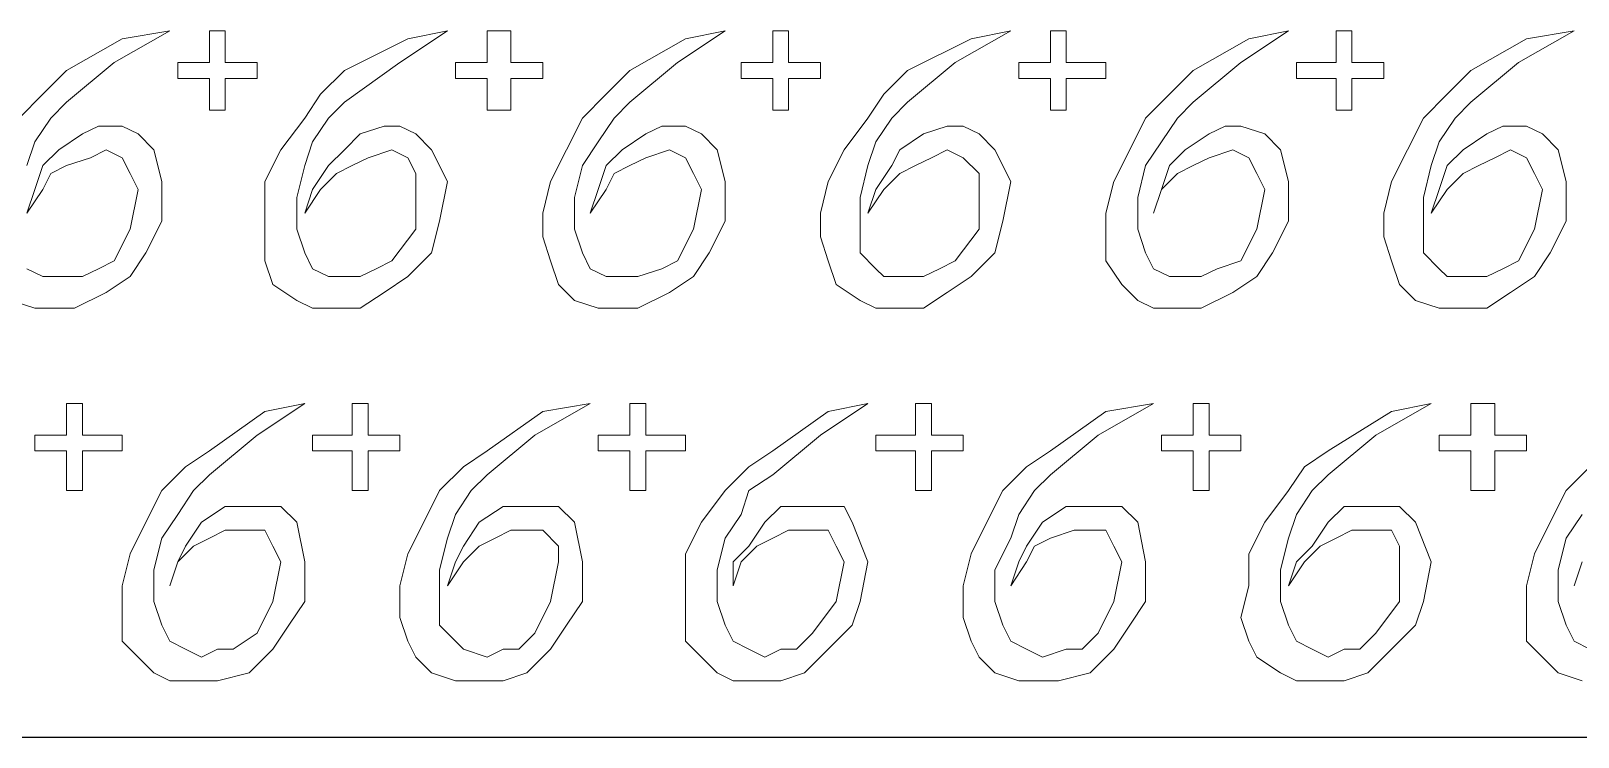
# Model space of a CAD drawing. Extents: x -66030 to 95157, y -13132 to 45879.
# Drawn here: x -6570 to -5809, y 24423 to 24771 of the extents above; entities that cross this region are included whole.
import ezdxf

# ---------------------------------------------------------------- set-up
doc = ezdxf.new("R2010")
doc.units = 0
doc.header["$LTSCALE"] = 100
doc.header["$MEASUREMENT"] = 0
doc.layers.get('0').update_dxf_attribs({"linetype": 'CONTINUOUS'})
doc.layers.add('3', color=11, linetype='CONTINUOUS')

msp = doc.modelspace()

# ---------------------------------------------------------------- linework, layer by layer
at = {"lineweight": 0}
for points in [[(-6572.38, 24704.21), (-6568.48, 24715.92), (-6560.66, 24727.64), (-6552.85, 24735.45), (-6529.42, 24754.98), (-6502.07, 24770.61), (-6525.51, 24766.7), (-6552.85, 24751.08), (-6564.57, 24739.36), (-6576.29, 24727.64)], [(-6580.19, 24637.81), (-6568.48, 24633.9), (-6556.76, 24633.9), (-6548.95, 24633.9), (-6533.32, 24641.71), (-6521.6, 24649.52), (-6513.79, 24661.24), (-6505.98, 24676.87), (-6505.98, 24696.4), (-6509.89, 24712.02), (-6517.7, 24719.83), (-6525.51, 24723.74), (-6537.23, 24723.74), (-6545.04, 24719.83), (-6556.76, 24712.02), (-6564.57, 24704.21), (-6568.48, 24692.49), (-6572.38, 24680.77)], [(-6572.38, 24680.77), (-6564.57, 24692.49), (-6560.66, 24700.3), (-6552.85, 24704.21), (-6541.13, 24708.11), (-6533.32, 24712.02), (-6525.51, 24708.11), (-6521.6, 24700.3), (-6517.7, 24692.49), (-6521.6, 24672.96), (-6529.42, 24657.34), (-6537.23, 24653.43), (-6545.04, 24649.52), (-6556.76, 24649.52), (-6564.57, 24649.52), (-6572.38, 24653.43)], [(-5802.91, 24555.78), (-5814.62, 24544.06), (-5822.44, 24528.44), (-5830.25, 24512.81), (-5834.15, 24497.19), (-5834.15, 24481.57), (-5834.15, 24469.85), (-5826.34, 24462.04), (-5818.53, 24454.23), (-5806.81, 24450.32)], [(-5802.91, 24465.94), (-5810.72, 24469.85), (-5814.62, 24477.66), (-5818.53, 24489.38), (-5818.53, 24505), (-5814.62, 24520.63), (-5806.81, 24532.34)], [(-5806.81, 24508.91), (-5810.72, 24497.19), (-5810.72, 24497.19), (-5806.81, 24508.91)]]:
    msp.add_lwpolyline(points, dxfattribs=at)
for points in [[(-6498.17, 24754.98), (-6490.36, 24754.98), (-6482.54, 24754.98), (-6482.54, 24762.8), (-6482.54, 24770.61), (-6478.64, 24770.61), (-6474.73, 24770.61), (-6474.73, 24762.8), (-6474.73, 24754.98), (-6466.92, 24754.98), (-6459.11, 24754.98), (-6459.11, 24751.08), (-6459.11, 24747.17), (-6466.92, 24747.17), (-6474.73, 24747.17), (-6474.73, 24739.36), (-6474.73, 24731.55), (-6478.64, 24731.55), (-6482.54, 24731.55), (-6482.54, 24739.36), (-6482.54, 24747.17), (-6490.36, 24747.17), (-6498.17, 24747.17), (-6498.17, 24751.08), (-6498.17, 24754.98)], [(-6435.67, 24680.77), (-6427.86, 24692.49), (-6420.05, 24700.3), (-6412.24, 24704.21), (-6404.43, 24708.11), (-6392.71, 24712.02), (-6384.9, 24708.11), (-6380.99, 24700.3), (-6380.99, 24692.49), (-6380.99, 24672.96), (-6392.71, 24657.34), (-6400.52, 24653.43), (-6408.33, 24649.52), (-6416.14, 24649.52), (-6423.96, 24649.52), (-6431.77, 24653.43), (-6435.67, 24661.24), (-6439.58, 24672.96), (-6439.58, 24688.58), (-6435.67, 24704.21), (-6431.77, 24715.92), (-6423.96, 24727.64), (-6416.14, 24735.45), (-6388.8, 24754.98), (-6365.37, 24770.61), (-6384.9, 24766.7), (-6416.14, 24751.08), (-6427.86, 24739.36), (-6435.67, 24727.64), (-6447.39, 24712.02), (-6455.2, 24696.4), (-6455.2, 24680.77), (-6455.2, 24669.05), (-6455.2, 24657.34), (-6451.3, 24645.62), (-6439.58, 24637.81), (-6431.77, 24633.9), (-6420.05, 24633.9), (-6408.33, 24633.9), (-6396.61, 24641.71), (-6384.9, 24649.52), (-6373.18, 24661.24), (-6369.27, 24676.87), (-6365.37, 24696.4), (-6373.18, 24712.02), (-6380.99, 24719.83), (-6388.8, 24723.74), (-6396.61, 24723.74), (-6408.33, 24719.83), (-6416.14, 24712.02), (-6423.96, 24704.21), (-6431.77, 24692.49), (-6435.67, 24680.77)], [(-6361.46, 24754.98), (-6353.65, 24754.98), (-6345.84, 24754.98), (-6345.84, 24762.8), (-6345.84, 24770.61), (-6338.02, 24770.61), (-6334.12, 24770.61), (-6334.12, 24762.8), (-6334.12, 24754.98), (-6326.31, 24754.98), (-6318.49, 24754.98), (-6318.49, 24751.08), (-6318.49, 24747.17), (-6326.31, 24747.17), (-6334.12, 24747.17), (-6334.12, 24739.36), (-6334.12, 24731.55), (-6338.02, 24731.55), (-6345.84, 24731.55), (-6345.84, 24739.36), (-6345.84, 24747.17), (-6353.65, 24747.17), (-6361.46, 24747.17), (-6361.46, 24751.08), (-6361.46, 24754.98)], [(-6295.06, 24680.77), (-6287.25, 24692.49), (-6283.34, 24700.3), (-6275.53, 24704.21), (-6267.72, 24708.11), (-6256, 24712.02), (-6248.19, 24708.11), (-6244.28, 24700.3), (-6240.37, 24692.49), (-6244.28, 24672.96), (-6252.09, 24657.34), (-6259.9, 24653.43), (-6271.62, 24649.52), (-6279.43, 24649.52), (-6287.25, 24649.52), (-6295.06, 24653.43), (-6298.96, 24661.24), (-6302.87, 24672.96), (-6302.87, 24688.58), (-6298.96, 24704.21), (-6291.15, 24715.92), (-6283.34, 24727.64), (-6275.53, 24735.45), (-6252.09, 24754.98), (-6228.66, 24770.61), (-6248.19, 24766.7), (-6275.53, 24751.08), (-6287.25, 24739.36), (-6298.96, 24727.64), (-6306.78, 24712.02), (-6314.59, 24696.4), (-6318.49, 24680.77), (-6318.49, 24669.05), (-6314.59, 24657.34), (-6310.68, 24645.62), (-6302.87, 24637.81), (-6291.15, 24633.9), (-6283.34, 24633.9), (-6271.62, 24633.9), (-6256, 24641.71), (-6244.28, 24649.52), (-6236.47, 24661.24), (-6228.66, 24676.87), (-6228.66, 24696.4), (-6232.56, 24712.02), (-6240.37, 24719.83), (-6248.19, 24723.74), (-6259.9, 24723.74), (-6267.72, 24719.83), (-6279.43, 24712.02), (-6287.25, 24704.21), (-6291.15, 24692.49), (-6295.06, 24680.77)], [(-6220.85, 24754.98), (-6213.03, 24754.98), (-6205.22, 24754.98), (-6205.22, 24762.8), (-6205.22, 24770.61), (-6201.32, 24770.61), (-6197.41, 24770.61), (-6197.41, 24762.8), (-6197.41, 24754.98), (-6189.6, 24754.98), (-6181.79, 24754.98), (-6181.79, 24751.08), (-6181.79, 24747.17), (-6189.6, 24747.17), (-6197.41, 24747.17), (-6197.41, 24739.36), (-6197.41, 24731.55), (-6201.32, 24731.55), (-6205.22, 24731.55), (-6205.22, 24739.36), (-6205.22, 24747.17), (-6213.03, 24747.17), (-6220.85, 24747.17), (-6220.85, 24751.08), (-6220.85, 24754.98)], [(-6158.35, 24680.77), (-6150.54, 24692.49), (-6142.73, 24700.3), (-6134.91, 24704.21), (-6127.1, 24708.11), (-6119.29, 24712.02), (-6111.48, 24708.11), (-6103.67, 24700.3), (-6103.67, 24692.49), (-6103.67, 24672.96), (-6115.38, 24657.34), (-6123.2, 24653.43), (-6131.01, 24649.52), (-6138.82, 24649.52), (-6150.54, 24649.52), (-6154.44, 24653.43), (-6162.26, 24661.24), (-6162.26, 24672.96), (-6162.26, 24688.58), (-6158.35, 24704.21), (-6154.44, 24715.92), (-6146.63, 24727.64), (-6138.82, 24735.45), (-6115.38, 24754.98), (-6088.04, 24770.61), (-6107.57, 24766.7), (-6138.82, 24751.08), (-6150.54, 24739.36), (-6158.35, 24727.64), (-6170.07, 24712.02), (-6177.88, 24696.4), (-6181.79, 24680.77), (-6181.79, 24669.05), (-6177.88, 24657.34), (-6173.97, 24645.62), (-6162.26, 24637.81), (-6154.44, 24633.9), (-6142.73, 24633.9), (-6131.01, 24633.9), (-6119.29, 24641.71), (-6107.57, 24649.52), (-6095.85, 24661.24), (-6091.95, 24676.87), (-6088.04, 24696.4), (-6095.85, 24712.02), (-6103.67, 24719.83), (-6111.48, 24723.74), (-6119.29, 24723.74), (-6131.01, 24719.83), (-6142.73, 24712.02), (-6146.63, 24704.21), (-6154.44, 24692.49), (-6158.35, 24680.77)], [(-6084.14, 24754.98), (-6076.32, 24754.98), (-6068.51, 24754.98), (-6068.51, 24762.8), (-6068.51, 24770.61), (-6064.61, 24770.61), (-6060.7, 24770.61), (-6060.7, 24762.8), (-6060.7, 24754.98), (-6048.98, 24754.98), (-6041.17, 24754.98), (-6041.17, 24751.08), (-6041.17, 24747.17), (-6048.98, 24747.17), (-6060.7, 24747.17), (-6060.7, 24739.36), (-6060.7, 24731.55), (-6064.61, 24731.55), (-6068.51, 24731.55), (-6068.51, 24739.36), (-6068.51, 24747.17), (-6076.32, 24747.17), (-6084.14, 24747.17), (-6084.14, 24751.08), (-6084.14, 24754.98)], [(-6017.73, 24680.77), (-6013.83, 24692.49), (-6006.02, 24700.3), (-5998.2, 24704.21), (-5990.39, 24708.11), (-5978.68, 24712.02), (-5970.86, 24708.11), (-5966.96, 24700.3), (-5963.05, 24692.49), (-5966.96, 24672.96), (-5974.77, 24657.34), (-5986.49, 24653.43), (-5994.3, 24649.52), (-6002.11, 24649.52), (-6009.92, 24649.52), (-6017.73, 24653.43), (-6021.64, 24661.24), (-6025.55, 24672.96), (-6025.55, 24688.58), (-6021.64, 24704.21), (-6013.83, 24715.92), (-6006.02, 24727.64), (-5998.2, 24735.45), (-5974.77, 24754.98), (-5951.33, 24770.61), (-5970.86, 24766.7), (-5998.2, 24751.08), (-6009.92, 24739.36), (-6021.64, 24727.64), (-6029.45, 24712.02), (-6037.26, 24696.4), (-6041.17, 24680.77), (-6041.17, 24669.05), (-6041.17, 24657.34), (-6033.36, 24645.62), (-6025.55, 24637.81), (-6017.73, 24633.9), (-6006.02, 24633.9), (-5994.3, 24633.9), (-5978.68, 24641.71), (-5966.96, 24649.52), (-5959.15, 24661.24), (-5951.33, 24676.87), (-5951.33, 24696.4), (-5955.24, 24712.02), (-5963.05, 24719.83), (-5974.77, 24723.74), (-5982.58, 24723.74), (-5990.39, 24719.83), (-6002.11, 24712.02), (-6009.92, 24704.21), (-6013.83, 24692.49), (-6017.73, 24680.77)], [(-5947.43, 24754.98), (-5935.71, 24754.98), (-5927.9, 24754.98), (-5927.9, 24762.8), (-5927.9, 24770.61), (-5923.99, 24770.61), (-5920.09, 24770.61), (-5920.09, 24762.8), (-5920.09, 24754.98), (-5912.27, 24754.98), (-5904.46, 24754.98), (-5904.46, 24751.08), (-5904.46, 24747.17), (-5912.27, 24747.17), (-5920.09, 24747.17), (-5920.09, 24739.36), (-5920.09, 24731.55), (-5923.99, 24731.55), (-5927.9, 24731.55), (-5927.9, 24739.36), (-5927.9, 24747.17), (-5935.71, 24747.17), (-5947.43, 24747.17), (-5947.43, 24751.08), (-5947.43, 24754.98)], [(-5881.03, 24680.77), (-5873.21, 24692.49), (-5865.4, 24700.3), (-5857.59, 24704.21), (-5849.78, 24708.11), (-5841.97, 24712.02), (-5834.15, 24708.11), (-5830.25, 24700.3), (-5826.34, 24692.49), (-5830.25, 24672.96), (-5838.06, 24657.34), (-5845.87, 24653.43), (-5853.68, 24649.52), (-5861.5, 24649.52), (-5873.21, 24649.52), (-5877.12, 24653.43), (-5884.93, 24661.24), (-5884.93, 24672.96), (-5884.93, 24688.58), (-5881.03, 24704.21), (-5877.12, 24715.92), (-5869.31, 24727.64), (-5861.5, 24735.45), (-5838.06, 24754.98), (-5810.72, 24770.61), (-5834.15, 24766.7), (-5861.5, 24751.08), (-5873.21, 24739.36), (-5884.93, 24727.64), (-5892.74, 24712.02), (-5900.56, 24696.4), (-5904.46, 24680.77), (-5904.46, 24669.05), (-5900.56, 24657.34), (-5896.65, 24645.62), (-5888.84, 24637.81), (-5877.12, 24633.9), (-5865.4, 24633.9), (-5853.68, 24633.9), (-5841.97, 24641.71), (-5830.25, 24649.52), (-5822.44, 24661.24), (-5814.62, 24676.87), (-5814.62, 24696.4), (-5818.53, 24712.02), (-5826.34, 24719.83), (-5834.15, 24723.74), (-5845.87, 24723.74), (-5853.68, 24719.83), (-5865.4, 24712.02), (-5873.21, 24704.21), (-5877.12, 24692.49), (-5881.03, 24680.77)], [(-6568.48, 24571.4), (-6560.66, 24571.4), (-6552.85, 24571.4), (-6552.85, 24579.22), (-6552.85, 24587.03), (-6548.95, 24587.03), (-6545.04, 24587.03), (-6545.04, 24579.22), (-6545.04, 24571.4), (-6533.32, 24571.4), (-6525.51, 24571.4), (-6525.51, 24567.5), (-6525.51, 24563.59), (-6533.32, 24563.59), (-6545.04, 24563.59), (-6545.04, 24551.87), (-6545.04, 24544.06), (-6548.95, 24544.06), (-6552.85, 24544.06), (-6552.85, 24551.87), (-6552.85, 24563.59), (-6560.66, 24563.59), (-6568.48, 24563.59), (-6568.48, 24567.5), (-6568.48, 24571.4)], [(-6502.07, 24497.19), (-6498.17, 24508.91), (-6490.36, 24516.72), (-6482.54, 24520.63), (-6474.73, 24524.53), (-6463.02, 24524.53), (-6455.2, 24524.53), (-6451.3, 24516.72), (-6447.39, 24508.91), (-6451.3, 24489.38), (-6459.11, 24473.75), (-6470.83, 24465.94), (-6478.64, 24465.94), (-6486.45, 24462.04), (-6494.26, 24465.94), (-6502.07, 24469.85), (-6505.98, 24477.66), (-6509.89, 24489.38), (-6509.89, 24505), (-6505.98, 24520.63), (-6498.17, 24532.34), (-6490.36, 24544.06), (-6482.54, 24551.87), (-6459.11, 24571.4), (-6435.67, 24587.03), (-6455.2, 24583.12), (-6482.54, 24563.59), (-6494.26, 24555.78), (-6505.98, 24544.06), (-6513.79, 24528.44), (-6521.6, 24512.81), (-6525.51, 24497.19), (-6525.51, 24481.57), (-6525.51, 24469.85), (-6517.7, 24462.04), (-6509.89, 24454.23), (-6502.07, 24450.32), (-6490.36, 24450.32), (-6478.64, 24450.32), (-6463.02, 24454.23), (-6451.3, 24465.94), (-6443.49, 24477.66), (-6435.67, 24489.38), (-6435.67, 24508.91), (-6439.58, 24528.44), (-6447.39, 24536.25), (-6455.2, 24536.25), (-6466.92, 24536.25), (-6474.73, 24536.25), (-6486.45, 24528.44), (-6494.26, 24516.72), (-6498.17, 24508.91), (-6502.07, 24497.19)], [(-6431.77, 24571.4), (-6420.05, 24571.4), (-6412.24, 24571.4), (-6412.24, 24579.22), (-6412.24, 24587.03), (-6408.33, 24587.03), (-6404.43, 24587.03), (-6404.43, 24579.22), (-6404.43, 24571.4), (-6396.61, 24571.4), (-6388.8, 24571.4), (-6388.8, 24567.5), (-6388.8, 24563.59), (-6396.61, 24563.59), (-6404.43, 24563.59), (-6404.43, 24551.87), (-6404.43, 24544.06), (-6408.33, 24544.06), (-6412.24, 24544.06), (-6412.24, 24551.87), (-6412.24, 24563.59), (-6420.05, 24563.59), (-6431.77, 24563.59), (-6431.77, 24567.5), (-6431.77, 24571.4)], [(-6365.37, 24497.19), (-6357.55, 24508.91), (-6349.74, 24516.72), (-6341.93, 24520.63), (-6334.12, 24524.53), (-6326.31, 24524.53), (-6318.49, 24524.53), (-6310.68, 24516.72), (-6310.68, 24508.91), (-6314.59, 24489.38), (-6322.4, 24473.75), (-6330.21, 24465.94), (-6338.02, 24465.94), (-6345.84, 24462.04), (-6357.55, 24465.94), (-6361.46, 24469.85), (-6369.27, 24477.66), (-6369.27, 24489.38), (-6369.27, 24505), (-6365.37, 24520.63), (-6361.46, 24532.34), (-6353.65, 24544.06), (-6345.84, 24551.87), (-6322.4, 24571.4), (-6295.06, 24587.03), (-6318.49, 24583.12), (-6345.84, 24563.59), (-6357.55, 24555.78), (-6369.27, 24544.06), (-6377.08, 24528.44), (-6384.9, 24512.81), (-6388.8, 24497.19), (-6388.8, 24481.57), (-6384.9, 24469.85), (-6380.99, 24462.04), (-6373.18, 24454.23), (-6361.46, 24450.32), (-6349.74, 24450.32), (-6338.02, 24450.32), (-6326.31, 24454.23), (-6314.59, 24465.94), (-6306.78, 24477.66), (-6298.96, 24489.38), (-6298.96, 24508.91), (-6302.87, 24528.44), (-6310.68, 24536.25), (-6318.49, 24536.25), (-6326.31, 24536.25), (-6338.02, 24536.25), (-6349.74, 24528.44), (-6357.55, 24516.72), (-6361.46, 24508.91), (-6365.37, 24497.19)], [(-6291.15, 24571.4), (-6283.34, 24571.4), (-6275.53, 24571.4), (-6275.53, 24579.22), (-6275.53, 24587.03), (-6271.62, 24587.03), (-6267.72, 24587.03), (-6267.72, 24579.22), (-6267.72, 24571.4), (-6259.9, 24571.4), (-6248.19, 24571.4), (-6248.19, 24567.5), (-6248.19, 24563.59), (-6259.9, 24563.59), (-6267.72, 24563.59), (-6267.72, 24551.87), (-6267.72, 24544.06), (-6271.62, 24544.06), (-6275.53, 24544.06), (-6275.53, 24551.87), (-6275.53, 24563.59), (-6283.34, 24563.59), (-6291.15, 24563.59), (-6291.15, 24567.5), (-6291.15, 24571.4)], [(-6224.75, 24497.19), (-6220.85, 24508.91), (-6213.03, 24516.72), (-6205.22, 24520.63), (-6197.41, 24524.53), (-6185.69, 24524.53), (-6177.88, 24524.53), (-6173.97, 24516.72), (-6170.07, 24508.91), (-6173.97, 24489.38), (-6185.69, 24473.75), (-6193.5, 24465.94), (-6201.32, 24465.94), (-6209.13, 24462.04), (-6216.94, 24465.94), (-6224.75, 24469.85), (-6228.66, 24477.66), (-6232.56, 24489.38), (-6232.56, 24505), (-6228.66, 24520.63), (-6220.85, 24532.34), (-6216.94, 24544.06), (-6205.22, 24551.87), (-6181.79, 24571.4), (-6158.35, 24587.03), (-6177.88, 24583.12), (-6205.22, 24563.59), (-6216.94, 24555.78), (-6228.66, 24544.06), (-6240.37, 24528.44), (-6248.19, 24512.81), (-6248.19, 24497.19), (-6248.19, 24481.57), (-6248.19, 24469.85), (-6240.37, 24462.04), (-6232.56, 24454.23), (-6224.75, 24450.32), (-6213.03, 24450.32), (-6201.32, 24450.32), (-6189.6, 24454.23), (-6177.88, 24465.94), (-6166.16, 24477.66), (-6162.26, 24489.38), (-6158.35, 24508.91), (-6166.16, 24528.44), (-6170.07, 24536.25), (-6181.79, 24536.25), (-6189.6, 24536.25), (-6201.32, 24536.25), (-6209.13, 24528.44), (-6216.94, 24516.72), (-6224.75, 24508.91), (-6224.75, 24497.19)], [(-6154.44, 24571.4), (-6146.63, 24571.4), (-6134.91, 24571.4), (-6134.91, 24579.22), (-6134.91, 24587.03), (-6131.01, 24587.03), (-6127.1, 24587.03), (-6127.1, 24579.22), (-6127.1, 24571.4), (-6119.29, 24571.4), (-6111.48, 24571.4), (-6111.48, 24567.5), (-6111.48, 24563.59), (-6119.29, 24563.59), (-6127.1, 24563.59), (-6127.1, 24551.87), (-6127.1, 24544.06), (-6131.01, 24544.06), (-6134.91, 24544.06), (-6134.91, 24551.87), (-6134.91, 24563.59), (-6146.63, 24563.59), (-6154.44, 24563.59), (-6154.44, 24567.5), (-6154.44, 24571.4)], [(-6088.04, 24497.19), (-6080.23, 24508.91), (-6076.32, 24516.72), (-6068.51, 24520.63), (-6056.79, 24524.53), (-6048.98, 24524.53), (-6041.17, 24524.53), (-6037.26, 24516.72), (-6033.36, 24508.91), (-6037.26, 24489.38), (-6045.08, 24473.75), (-6052.89, 24465.94), (-6060.7, 24465.94), (-6072.42, 24462.04), (-6080.23, 24465.94), (-6088.04, 24469.85), (-6091.95, 24477.66), (-6095.85, 24489.38), (-6095.85, 24505), (-6088.04, 24520.63), (-6084.14, 24532.34), (-6076.32, 24544.06), (-6068.51, 24551.87), (-6045.08, 24571.4), (-6017.73, 24587.03), (-6041.17, 24583.12), (-6068.51, 24563.59), (-6080.23, 24555.78), (-6091.95, 24544.06), (-6099.76, 24528.44), (-6107.57, 24512.81), (-6111.48, 24497.19), (-6111.48, 24481.57), (-6107.57, 24469.85), (-6103.67, 24462.04), (-6095.85, 24454.23), (-6084.14, 24450.32), (-6076.32, 24450.32), (-6064.61, 24450.32), (-6048.98, 24454.23), (-6037.26, 24465.94), (-6029.45, 24477.66), (-6021.64, 24489.38), (-6021.64, 24508.91), (-6025.55, 24528.44), (-6033.36, 24536.25), (-6041.17, 24536.25), (-6052.89, 24536.25), (-6060.7, 24536.25), (-6072.42, 24528.44), (-6080.23, 24516.72), (-6084.14, 24508.91), (-6088.04, 24497.19)], [(-6013.83, 24571.4), (-6006.02, 24571.4), (-5998.2, 24571.4), (-5998.2, 24579.22), (-5998.2, 24587.03), (-5994.3, 24587.03), (-5990.39, 24587.03), (-5990.39, 24579.22), (-5990.39, 24571.4), (-5982.58, 24571.4), (-5974.77, 24571.4), (-5974.77, 24567.5), (-5974.77, 24563.59), (-5982.58, 24563.59), (-5990.39, 24563.59), (-5990.39, 24551.87), (-5990.39, 24544.06), (-5994.3, 24544.06), (-5998.2, 24544.06), (-5998.2, 24551.87), (-5998.2, 24563.59), (-6006.02, 24563.59), (-6013.83, 24563.59), (-6013.83, 24567.5), (-6013.83, 24571.4)], [(-5951.33, 24497.19), (-5943.52, 24508.91), (-5935.71, 24516.72), (-5927.9, 24520.63), (-5920.09, 24524.53), (-5908.37, 24524.53), (-5900.56, 24524.53), (-5896.65, 24516.72), (-5896.65, 24508.91), (-5896.65, 24489.38), (-5908.37, 24473.75), (-5916.18, 24465.94), (-5923.99, 24465.94), (-5931.8, 24462.04), (-5939.62, 24465.94), (-5947.43, 24469.85), (-5951.33, 24477.66), (-5955.24, 24489.38), (-5955.24, 24505), (-5951.33, 24520.63), (-5947.43, 24532.34), (-5939.62, 24544.06), (-5931.8, 24551.87), (-5908.37, 24571.4), (-5881.03, 24587.03), (-5900.56, 24583.12), (-5931.8, 24563.59), (-5943.52, 24555.78), (-5951.33, 24544.06), (-5963.05, 24528.44), (-5970.86, 24512.81), (-5970.86, 24497.19), (-5974.77, 24481.57), (-5970.86, 24469.85), (-5966.96, 24462.04), (-5955.24, 24454.23), (-5947.43, 24450.32), (-5935.71, 24450.32), (-5923.99, 24450.32), (-5912.27, 24454.23), (-5900.56, 24465.94), (-5888.84, 24477.66), (-5884.93, 24489.38), (-5881.03, 24508.91), (-5888.84, 24528.44), (-5896.65, 24536.25), (-5904.46, 24536.25), (-5912.27, 24536.25), (-5923.99, 24536.25), (-5931.8, 24528.44), (-5939.62, 24516.72), (-5947.43, 24508.91), (-5951.33, 24497.19)], [(-5877.12, 24571.4), (-5869.31, 24571.4), (-5861.5, 24571.4), (-5861.5, 24579.22), (-5861.5, 24587.03), (-5857.59, 24587.03), (-5849.78, 24587.03), (-5849.78, 24579.22), (-5849.78, 24571.4), (-5841.97, 24571.4), (-5834.15, 24571.4), (-5834.15, 24567.5), (-5834.15, 24563.59), (-5841.97, 24563.59), (-5849.78, 24563.59), (-5849.78, 24551.87), (-5849.78, 24544.06), (-5857.59, 24544.06), (-5861.5, 24544.06), (-5861.5, 24551.87), (-5861.5, 24563.59), (-5869.31, 24563.59), (-5877.12, 24563.59), (-5877.12, 24567.5), (-5877.12, 24571.4)]]:
    msp.add_lwpolyline(points, close=True, dxfattribs=at)
at = {"layer": '3'}
msp.add_line((-66009.4, 24422.57), (95156.93, 24422.57), dxfattribs=at)

doc.saveas('drawing.dxf')
